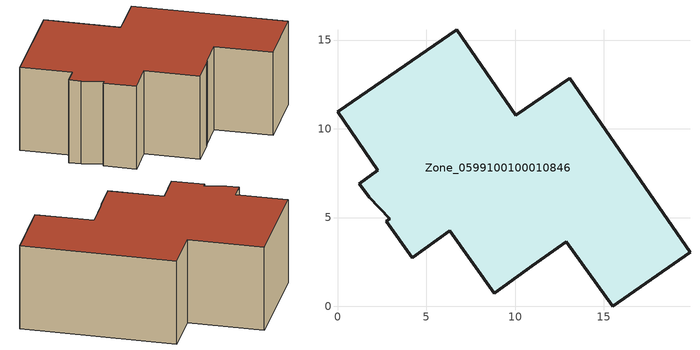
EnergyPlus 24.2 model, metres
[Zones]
Zone_0599100100010846
 floor ground (C_G): 1.22,6.92 2.27,7.66 0,10.95 6.72,15.58 10.03,10.76 13.08,12.86 19.85,3.05 15.5,0 12.89,3.64 10.96,2.3 10.65,2.05 8.82,0.74 6.32,4.24 4.2,2.73 2.73,4.8 2.95,4.94 1.78,6.14 z0
 wall outside (C_F): 2.27,7.66 1.22,6.92 1.78,6.14 2.95,4.94 2.73,4.8 4.2,2.73 6.32,4.24 8.82,0.74 10.65,2.05 10.96,2.3 12.89,3.64 15.5,0 19.85,3.05 13.08,12.86 10.03,10.76 6.72,15.58 0,10.95 2.27,7.66 z0:6.86
 roof outside (C_R): 10.65,2.05 10.96,2.3 12.89,3.64 15.5,0 19.85,3.05 13.08,12.86 10.03,10.76 6.72,15.58 0,10.95 2.27,7.66 1.22,6.92 1.78,6.14 2.95,4.94 2.73,4.8 4.2,2.73 6.32,4.24 8.82,0.74 z6.86
[BUILDING]
Pand.0599100100010846: North Axis=0; Terrain=City; Loads Convergence Tolerance Value=0.04; Temperature Convergence Tolerance Value=0.4; Solar Distribution=FullExterior; Maximum Number of Warmup Days=25; Minimum Number of Warmup Days=1
[Site:Location]
Rotterdam.The.Hague.AP_ZH_NLD Design_Conditions: Latitude=51.96; Longitude=4.45; Time Zone=1; Elevation=-4.5
[SITE:GROUNDTEMPERATURE:BUILDINGSURFACE]
18, 18, 18, 18, 18, 18, 18, 18, 18, 18, 18, 18
[MATERIAL] Thermal Absorptance=0.9; Solar Absorptance=0.7; Visible Absorptance=0.7
Name | Roughness | Thickness | Conductivity | Density | Specific Heat
G.D.2015-2018 | MediumSmooth | 0.15 | 0.0428571 | 540 | 1210
F.D.2015-2018 | Rough | 0.3 | 0.0666667 | 1920 | 840
R.D.2015-2018 | MediumRough | 0.2 | 0.0333333 | 1500 | 1000
[CONSTRUCTION]
C_G: G.D.2015-2018
C_F: F.D.2015-2018
C_R: R.D.2015-2018
[ZONE]
Zone_0599100100010846: Type=1; Multiplier=1; Ceiling Height=Autocalculate; Volume=Autocalculate; Floor Area=autocalculate; Part of Total Floor Area=Yes
[ZONEINFILTRATION:DESIGNFLOWRATE]
Infil_Zone_0599100100010846: Zone or ZoneList or Space or SpaceList=Zone_0599100100010846; Schedule=AlwaysOn; Design Flow Rate Calculation Method=Flow/Area; Flow Rate per Floor Area=0.0021; Constant Term Coefficient=1; Temperature Term Coefficient=0; Velocity Term Coefficient=0; Velocity Squared Term Coefficient=0
[HVACTEMPLATE:ZONE:IDEALLOADSAIRSYSTEM]
Zone_0599100100010846: Maximum Heating Supply Air Temperature=50; Minimum Cooling Supply Air Temperature=13; Maximum Heating Supply Air Humidity Ratio=0.0156; Minimum Cooling Supply Air Humidity Ratio=0.0077; Heating Limit=NoLimit; Cooling Limit=NoLimit; Dehumidification Control Type=ConstantSensibleHeatRatio; Cooling Sensible Heat Ratio=0.7; Dehumidification Setpoint=60; Humidification Control Type=None; Humidification Setpoint=30; Outdoor Air Method=None; Outdoor Air Flow Rate per Person=0.00944; Outdoor Air Flow Rate per Zone Floor Area=0; Outdoor Air Flow Rate per Zone=0; Demand Controlled Ventilation Type=None; Outdoor Air Economizer Type=NoEconomizer; Heat Recovery Type=None; Sensible Heat Recovery Effectiveness=0.7; Latent Heat Recovery Effectiveness=0.65
[ZONECONTROL:THERMOSTAT]
ThermostatControl_Zone_0599100100010846: Zone or ZoneList=Zone_0599100100010846; Control Type Schedule=DualSetpointControlType; Control 1=Thermostat_Zone_0599100100010846; Temperature Difference Between Cutout And Setpoint=0
[THERMOSTATSETPOINT:DUALSETPOINT]
Thermostat_Zone_0599100100010846: Heating Setpoint Temperature Schedule=HeatingSetpoint_Zone_0599100100010846; Cooling Setpoint Temperature Schedule=CoolingSetpoint_Zone_0599100100010846
[SCHEDULE:COMPACT]
HeatingSetpoint_Zone_0599100100010846: Through: 12/31, For: AllDays, Until: 24:00, 21
CoolingSetpoint_Zone_0599100100010846: Through: 12/31, For: AllDays, Until: 24:00, 24
DualSetpointControlType: Through: 12/31, For: AllDays, Until: 24:00, 4
AlwaysOn: Through: 12/31, For: AllDays, Until: 24:00, 1
